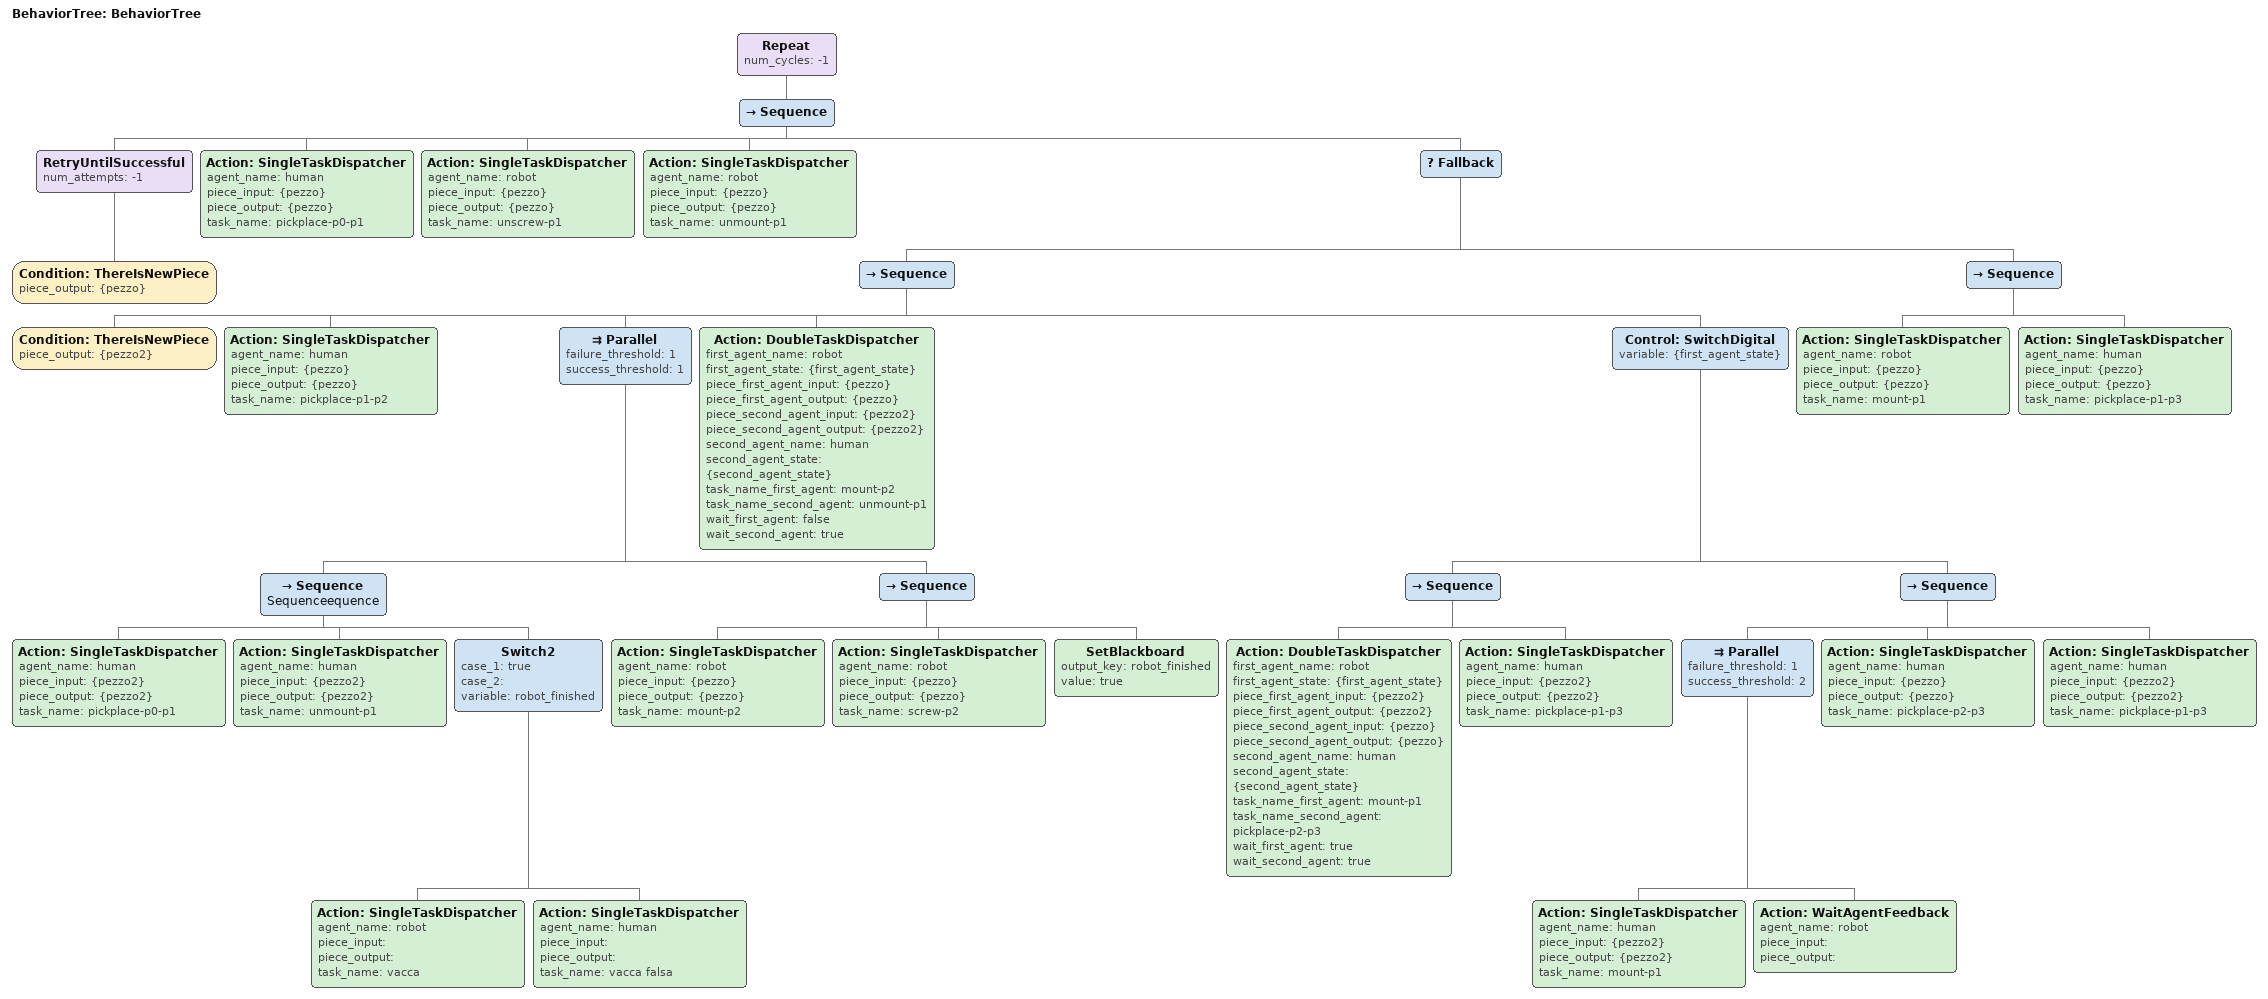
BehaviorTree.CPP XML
<?xml version="1.0"?>
<root main_tree_to_execute="BehaviorTree">
    <BehaviorTree ID="BehaviorTree">
        <Repeat num_cycles="-1">
            <Sequence>
                <RetryUntilSuccessful num_attempts="-1">
                    <Condition ID="ThereIsNewPiece" piece_output="{pezzo}"/>
                </RetryUntilSuccessful>
                <Action ID="SingleTaskDispatcher" agent_name="human" piece_input="{pezzo}" piece_output="{pezzo}" task_name="pickplace-p0-p1"/>
                <Action ID="SingleTaskDispatcher" agent_name="robot" piece_input="{pezzo}" piece_output="{pezzo}" task_name="unscrew-p1"/>
                <Action ID="SingleTaskDispatcher" agent_name="robot" piece_input="{pezzo}" piece_output="{pezzo}" task_name="unmount-p1"/>
                <Fallback>
                    <Sequence>
                        <Condition ID="ThereIsNewPiece" piece_output="{pezzo2}"/>
                        <Action ID="SingleTaskDispatcher" agent_name="human" piece_input="{pezzo}" piece_output="{pezzo}" task_name="pickplace-p1-p2"/>
                        <Parallel failure_threshold="1" success_threshold="1">
                            <Sequence name="Sequenceequence">
                                <Action ID="SingleTaskDispatcher" agent_name="human" piece_input="{pezzo2}" piece_output="{pezzo2}" task_name="pickplace-p0-p1"/>
                                <Action ID="SingleTaskDispatcher" agent_name="human" piece_input="{pezzo2}" piece_output="{pezzo2}" task_name="unmount-p1"/>
                                <Switch2 case_1="true" case_2="" variable="robot_finished">
                                    <Action ID="SingleTaskDispatcher" agent_name="robot" piece_input="" piece_output="" task_name="vacca"/>
                                    <Action ID="SingleTaskDispatcher" agent_name="human" piece_input="" piece_output="" task_name="vacca falsa"/>
                                </Switch2>
                            </Sequence>
                            <Sequence>
                                <Action ID="SingleTaskDispatcher" agent_name="robot" piece_input="{pezzo}" piece_output="{pezzo}" task_name="mount-p2"/>
                                <Action ID="SingleTaskDispatcher" agent_name="robot" piece_input="{pezzo}" piece_output="{pezzo}" task_name="screw-p2"/>
                                <SetBlackboard output_key="robot_finished" value="true"/>
                            </Sequence>
                        </Parallel>
                        <Action ID="DoubleTaskDispatcher" first_agent_name="robot" first_agent_state="{first_agent_state}" piece_first_agent_input="{pezzo}" piece_first_agent_output="{pezzo}" piece_second_agent_input="{pezzo2}" piece_second_agent_output="{pezzo2}" second_agent_name="human" second_agent_state="{second_agent_state}" task_name_first_agent="mount-p2" task_name_second_agent="unmount-p1" wait_first_agent="false" wait_second_agent="true"/>
                        <Control ID="SwitchDigital" variable="{first_agent_state}">
                            <Sequence>
                                <Action ID="DoubleTaskDispatcher" first_agent_name="robot" first_agent_state="{first_agent_state}" piece_first_agent_input="{pezzo2}" piece_first_agent_output="{pezzo2}" piece_second_agent_input="{pezzo}" piece_second_agent_output="{pezzo}" second_agent_name="human" second_agent_state="{second_agent_state}" task_name_first_agent="mount-p1" task_name_second_agent="pickplace-p2-p3" wait_first_agent="true" wait_second_agent="true"/>
                                <Action ID="SingleTaskDispatcher" agent_name="human" piece_input="{pezzo2}" piece_output="{pezzo2}" task_name="pickplace-p1-p3"/>
                            </Sequence>
                            <Sequence>
                                <Parallel failure_threshold="1" success_threshold="2">
                                    <Action ID="SingleTaskDispatcher" agent_name="human" piece_input="{pezzo2}" piece_output="{pezzo2}" task_name="mount-p1"/>
                                    <Action ID="WaitAgentFeedback" agent_name="robot" piece_input="" piece_output=""/>
                                </Parallel>
                                <Action ID="SingleTaskDispatcher" agent_name="human" piece_input="{pezzo}" piece_output="{pezzo}" task_name="pickplace-p2-p3"/>
                                <Action ID="SingleTaskDispatcher" agent_name="human" piece_input="{pezzo2}" piece_output="{pezzo2}" task_name="pickplace-p1-p3"/>
                            </Sequence>
                        </Control>
                    </Sequence>
                    <Sequence>
                        <Action ID="SingleTaskDispatcher" agent_name="robot" piece_input="{pezzo}" piece_output="{pezzo}" task_name="mount-p1"/>
                        <Action ID="SingleTaskDispatcher" agent_name="human" piece_input="{pezzo}" piece_output="{pezzo}" task_name="pickplace-p1-p3"/>
                    </Sequence>
                </Fallback>
            </Sequence>
        </Repeat>
    </BehaviorTree>
</root>
